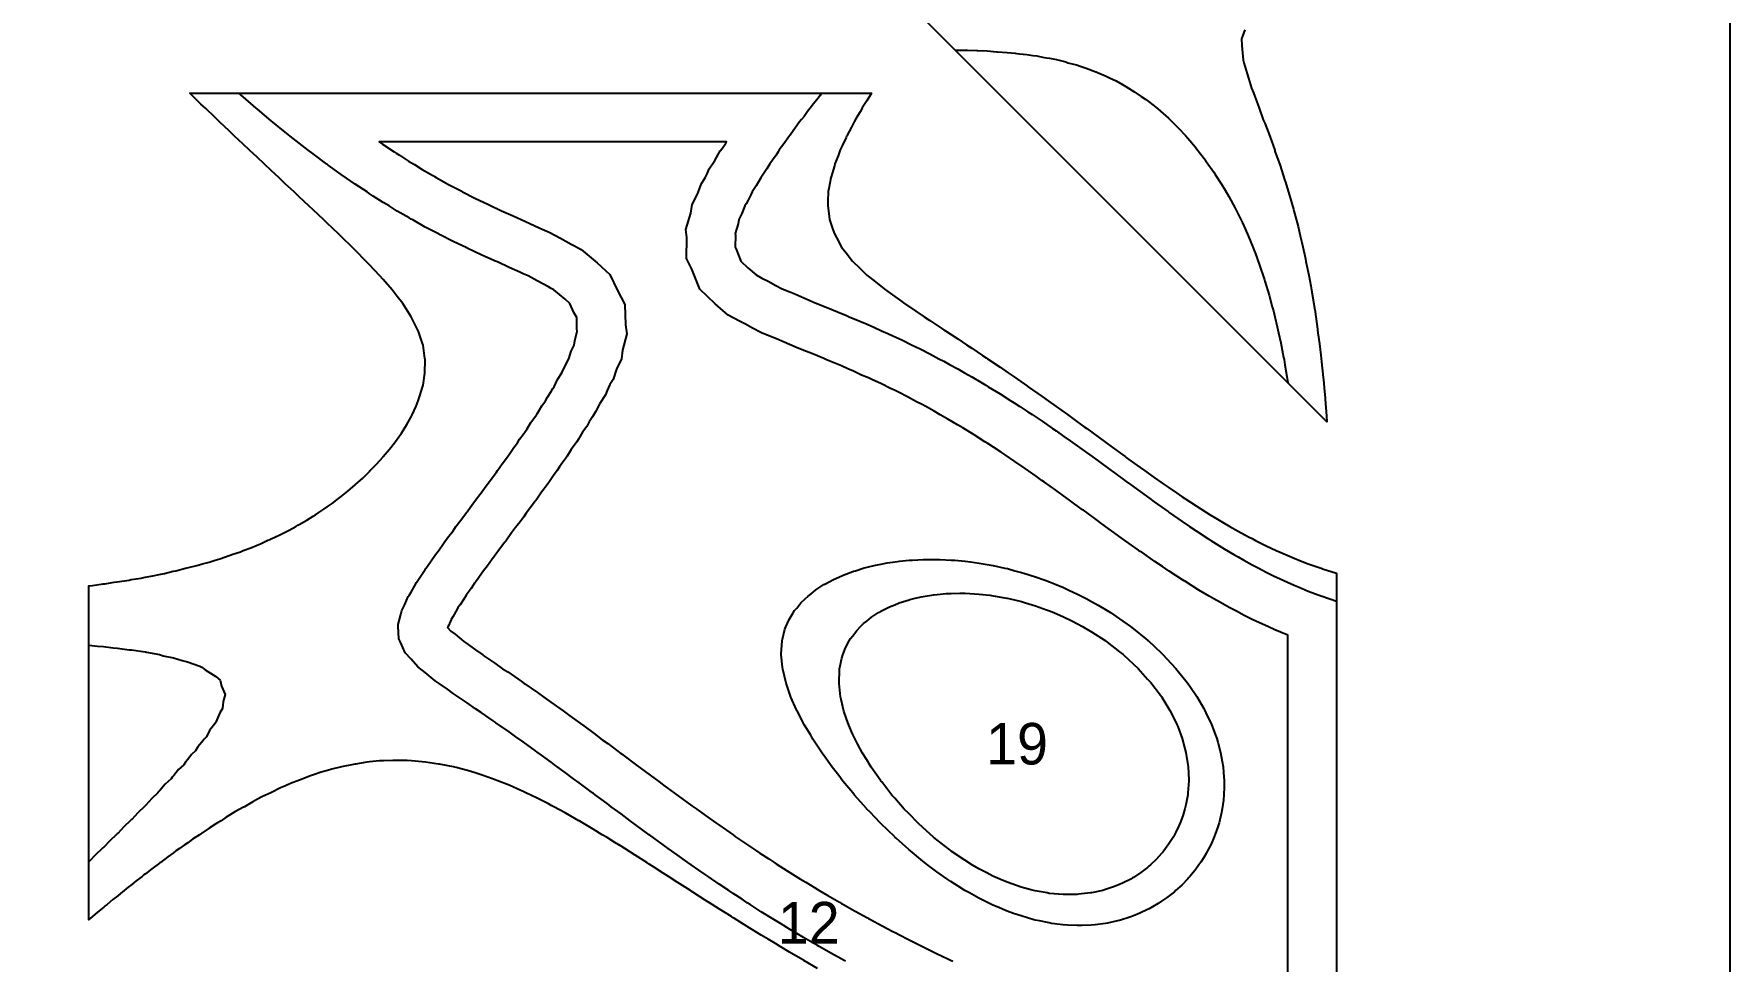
# Model space of a CAD drawing. Header units: millimetres. Extents: x 0 to 500, y 0 to 700.
# Drawn here: x 255.1 to 500, y 377.9 to 511.7 of the extents above; entities that cross this region are included whole.
import ezdxf
from ezdxf.enums import TextEntityAlignment as Align

# ---------------------------------------------------------------- set-up
doc = ezdxf.new("R2010")
doc.units = ezdxf.units.MM
for name, color, linetype in [('CORTE', 1, 'Continuous'), ('GRABADO', 5, 'Continuous'), ('HOJA', 8, 'Continuous')]:
    doc.layers.add(name, color=color, linetype=linetype)

msp = doc.modelspace()

# ---------------------------------------------------------------- linework, layer by layer
at = {"layer": 'CORTE'}
for points in [[(429.93, 512.3), (429.44, 510.99), (429.48, 510.06), (429.67, 507.93), (429.79, 507.53), (429.94, 507.08), (430.45, 505.32), (430.87, 503.89), (431.16, 503.19), (431.37, 502.66), (431.95, 501.12), (432.59, 499.32), (432.72, 499.02), (432.8, 498.81), (433.52, 496.96), (434.24, 494.92), (434.26, 494.84), (434.28, 494.77), (435.02, 492.74), (435.67, 490.69), (435.71, 490.57), (435.74, 490.46), (436.4, 488.4), (436.94, 486.41), (437.02, 486.16), (437.11, 485.84), (437.63, 483.9), (437.93, 482.56), (438.18, 481.59), (438.54, 479.94), (438.7, 479.24), (438.76, 478.88), (439.18, 476.87), (439.44, 475.35), (439.62, 474.44), (439.98, 472.16), (440.01, 471.98), (440.02, 471.91), (440.39, 469.49), (440.49, 468.58), (440.72, 466.96), (440.9, 465.33), (441.02, 464.4), (441.24, 462.13), (441.28, 461.8), (441.43, 460.11), (441.51, 459.17), (441.53, 458.99), (441.72, 456.52), (441.77, 455.71), (382.27, 515.21)], [(368.21, 376.82), (366.23, 377.97), (366.18, 377.99), (366.12, 378.03), (364.16, 379.18), (362.81, 379.99), (362.14, 380.39), (361.1, 381.02), (360.11, 381.61), (359.48, 382), (358.09, 382.86), (356.22, 384.02), (356.07, 384.12), (355.8, 384.29), (354.05, 385.39), (353.02, 386.04), (352.02, 386.68), (350.23, 387.83), (350, 387.97), (349.87, 388.05), (347.98, 389.28), (346.73, 390.07), (345.96, 390.58), (344.52, 391.5), (343.93, 391.87), (343.59, 392.09), (341.91, 393.17), (340.41, 394.1), (339.89, 394.44), (338.98, 395.01), (337.87, 395.7), (337.14, 396.12), (335.85, 396.93), (333.9, 398.06), (333.83, 398.1), (333.77, 398.14), (331.8, 399.27), (330.13, 400.15), (329.78, 400.35), (329.36, 400.57), (327.76, 401.39), (326.1, 402.17), (325.74, 402.35), (325.4, 402.5), (323.72, 403.25), (321.92, 403.96), (321.7, 404.04), (321.29, 404.18), (319.68, 404.77), (318.81, 405.05), (317.66, 405.39), (316.03, 405.81), (315.64, 405.9), (314.1, 406.19), (313.62, 406.3), (313.5, 406.32), (311.6, 406.6), (311.14, 406.65), (309.59, 406.79), (308.96, 406.82), (307.57, 406.85), (306.91, 406.85), (305.55, 406.8), (304.98, 406.76), (303.53, 406.62), (303.15, 406.57), (301.51, 406.31), (301.42, 406.3), (300.96, 406.19), (299.73, 405.96), (299.5, 405.91), (298.09, 405.58), (297.48, 405.4), (296.53, 405.13), (295.46, 404.77), (295.02, 404.62), (293.92, 404.18), (293.56, 404.06), (293.44, 404.01), (292.11, 403.5), (291.42, 403.19), (290.7, 402.88), (289.4, 402.23), (289.36, 402.21), (289.28, 402.17), (287.99, 401.56), (287.38, 401.23), (286.67, 400.86), (285.47, 400.15), (285.39, 400.11), (285.36, 400.09), (284.09, 399.4), (283.34, 398.93), (282.84, 398.63), (282.1, 398.14), (281.6, 397.85), (281.32, 397.67), (280.36, 397.07), (279.3, 396.33), (279.17, 396.25), (279, 396.12), (277.95, 395.45), (277.28, 394.96), (276.77, 394.61), (276.1, 394.11), (275.59, 393.77), (275.25, 393.52), (274.41, 392.93), (273.33, 392.09), (273.27, 392.05), (273.23, 392.02), (272.1, 391.2), (271.21, 390.49), (270.97, 390.31), (270.69, 390.07), (269.83, 389.44), (269.19, 388.92), (268.7, 388.54), (268.12, 388.06), (267.58, 387.64), (267.17, 387.31), (266.46, 386.75), (265.63, 386.04), (265.36, 385.83), (265.15, 385.65), (264.24, 384.92), (263.2, 384.03), (263.16, 383.99), (263, 383.85), (263, 432.04), (263.53, 432.1), (265.09, 432.33), (265.3, 432.35), (266.65, 432.56), (267.05, 432.62), (267.11, 432.63), (268.81, 432.88), (269.13, 432.95), (270.54, 433.17), (271.15, 433.31), (272.24, 433.49), (273.17, 433.7), (273.92, 433.83), (275.19, 434.14), (275.56, 434.21), (276.98, 434.58), (277.17, 434.62), (277.21, 434.63), (278.79, 435.02), (279.23, 435.16), (280.38, 435.45), (281.26, 435.75), (281.92, 435.93), (283.28, 436.41), (283.42, 436.45), (283.8, 436.59), (284.92, 436.97), (285.3, 437.13), (286.39, 437.52), (287.32, 437.93), (287.81, 438.11), (288.86, 438.61), (289.19, 438.75), (289.33, 438.82), (290.58, 439.38), (291.36, 439.8), (291.91, 440.07), (292.88, 440.62), (293.2, 440.79), (293.37, 440.89), (294.49, 441.52), (295.39, 442.1), (295.73, 442.3), (296.21, 442.63), (296.94, 443.1), (297.41, 443.45), (298.13, 443.93), (299.05, 444.65), (299.27, 444.81), (299.43, 444.94), (300.4, 445.7), (301.45, 446.61), (301.48, 446.63), (301.51, 446.66), (302.55, 447.58), (303.47, 448.5), (303.56, 448.58), (303.65, 448.67), (304.56, 449.6), (305.49, 450.65), (305.51, 450.67), (305.53, 450.69), (306.43, 451.77), (307.16, 452.7), (307.3, 452.9), (307.51, 453.2), (308.13, 454.09), (308.54, 454.71), (308.91, 455.33), (309.53, 456.44), (309.63, 456.62), (309.69, 456.72), (310.26, 458), (310.58, 458.73), (310.81, 459.45), (311.21, 460.74), (311.26, 461.02), (311.54, 462.75), (311.56, 464.73), (311.56, 464.75), (311.54, 464.88), (311.26, 466.76), (311.12, 467.17), (310.61, 468.76), (309.69, 470.6), (309.61, 470.77), (309.53, 470.89), (308.33, 472.78), (307.51, 473.81), (306.79, 474.79), (305.49, 476.25), (305.03, 476.81), (303.47, 478.43), (303.12, 478.82), (301.45, 480.48), (301.12, 480.84), (299.43, 482.46), (299.04, 482.85), (297.4, 484.39), (296.93, 484.87), (295.38, 486.3), (294.79, 486.89), (293.36, 488.2), (292.64, 488.9), (291.34, 490.09), (290.49, 490.92), (289.32, 491.99), (288.34, 492.94), (287.29, 493.9), (286.2, 494.95), (285.27, 495.81), (284.06, 496.97), (283.25, 497.73), (281.94, 498.99), (281.23, 499.66), (279.83, 501), (279.2, 501.59), (277.6, 503.15), (376.01, 503.15), (375.35, 502.07), (374.68, 501.02), (374.57, 500.82), (374.38, 500.48), (373.83, 499.54), (373.5, 499), (373.12, 498.24), (372.45, 496.99), (372.42, 496.93), (372.36, 496.78), (371.79, 495.54), (371.51, 494.98), (371.2, 494.12), (370.73, 492.97), (370.66, 492.65), (370.34, 491.57), (370.2, 491.09), (370.15, 490.96), (369.88, 489.4), (369.78, 488.95), (369.74, 487.53), (369.7, 486.94), (369.92, 485.35), (369.95, 484.94), (370.34, 483.77), (370.61, 482.94), (370.95, 482.32), (371.7, 480.93), (372.35, 480.13), (373.29, 478.92), (374.36, 477.9), (375.37, 476.91), (376.38, 476.11), (377.86, 474.9), (378.4, 474.53), (379.74, 473.56), (380.42, 473.07), (380.66, 472.88), (382.44, 471.7), (383.62, 470.87), (384.46, 470.34), (386.05, 469.29), (386.49, 468.99), (386.69, 468.85), (388.51, 467.68), (389.74, 466.84), (390.53, 466.33), (392.07, 465.3), (392.56, 464.97), (392.78, 464.82), (394.58, 463.62), (395.74, 462.8), (396.6, 462.23), (398.53, 460.87), (398.62, 460.81), (398.66, 460.78), (400.65, 459.39), (401.51, 458.77), (402.67, 457.95), (404.32, 456.75), (404.69, 456.48), (405.67, 455.77), (406.71, 455.01), (407.1, 454.73), (408.74, 453.54), (409.86, 452.72), (410.76, 452.06), (412.63, 450.7), (412.78, 450.59), (413.19, 450.29), (414.8, 449.13), (415.43, 448.68), (416.83, 447.69), (418.3, 446.67), (418.85, 446.28), (420.06, 445.46), (420.87, 444.91), (421.26, 444.65), (422.89, 443.58), (424.39, 442.63), (424.91, 442.3), (425.75, 441.79), (426.93, 441.08), (427.75, 440.62), (428.95, 439.93), (430.45, 439.13), (430.97, 438.85), (431.46, 438.6), (433, 437.83), (434.45, 437.16), (435.02, 436.89), (435.73, 436.59), (437.04, 436.03), (437.96, 435.66), (439.06, 435.24), (440.94, 434.57), (441.08, 434.53), (441.15, 434.5), (443.15, 433.86), (443.15, 263)], [(436.15, 354.59), (436.15, 424.92), (436.15, 424.92), (435.09, 425.36), (434.24, 425.71), (433.23, 426.17), (432.06, 426.69), (431.01, 427.2), (429.82, 427.78), (428.71, 428.37), (427.66, 428.91), (426.4, 429.62), (425.44, 430.15), (424.76, 430.57), (423.3, 431.42), (421.34, 432.65), (421.18, 432.75), (420.91, 432.92), (419.02, 434.15), (418.04, 434.81), (416.92, 435.56), (415.04, 436.88), (414.84, 437.01), (414.39, 437.33), (412.74, 438.5), (412.09, 438.98), (410.7, 439.98), (409.29, 441), (408.66, 441.46), (406.96, 442.7), (406.63, 442.94), (406.51, 443.03), (404.62, 444.4), (403.76, 445.03), (402.63, 445.85), (400.98, 447.02), (400.64, 447.27), (399.78, 447.87), (398.68, 448.64), (398.21, 448.96), (396.71, 450), (395.3, 450.95), (394.74, 451.33), (393.63, 452.05), (392.84, 452.57), (392.39, 452.85), (390.87, 453.82), (389.2, 454.83), (388.89, 455.03), (388.46, 455.28), (387.04, 456.12), (385.96, 456.72), (385.05, 457.26), (383.94, 457.87), (383.23, 458.25), (382.51, 458.62), (381.21, 459.32), (379.9, 459.98), (379.42, 460.22), (378.75, 460.53), (377.35, 461.23), (376.17, 461.79), (375.58, 462.06), (374.6, 462.47), (373.44, 463.02), (372.62, 463.39), (371.67, 463.79), (370.02, 464.45), (369.42, 464.73), (369.15, 464.85), (367.65, 465.47), (365.99, 466.13), (365.9, 466.17), (365.29, 466.38), (363.43, 467.2), (362.28, 467.71), (361.66, 467.95), (360.14, 468.56), (358.84, 469.26), (357.81, 469.83), (356.97, 470.26), (355.34, 471.13), (353.47, 472.77), (351.23, 474.88), (350.09, 477.73), (349.3, 479.28), (349.35, 482.34), (349.2, 483.5), (349.93, 485.86), (350.11, 487.08), (350.89, 488.59), (351.45, 490.12), (351.92, 490.81), (352.03, 491.02), (352.29, 491.5), (352.6, 492.25), (353.4, 493.43), (354.17, 494.82), (354.44, 495.17), (354.98, 495.96), (355.08, 496.15), (304.92, 496.15), (305.4, 495.81), (307.1, 494.7), (307.37, 494.5), (307.86, 494.19), (309.17, 493.35), (310.01, 492.86), (311.15, 492.14), (312.77, 491.21), (312.93, 491.12), (313.14, 491), (314.92, 489.99), (316.85, 488.99), (316.96, 488.93), (318.72, 488.02), (320.72, 487.08), (320.82, 487.03), (322.6, 486.17), (324.28, 485.43), (324.37, 485.39), (324.79, 485.23), (326.67, 484.34), (328.05, 483.71), (328.47, 483.53), (329.47, 483.11), (331.12, 482.22), (332.65, 481.37), (333.04, 481.17), (334.09, 480.61), (336.41, 478.67), (338.25, 476.98), (339.32, 474.65), (340.41, 472.65), (340.48, 469.73), (340.69, 468.41), (340.05, 466.08), (339.9, 464.81), (339.18, 463.32), (338.7, 461.81), (338.26, 461.11), (338.06, 460.68), (337.84, 460.25), (337.6, 459.63), (336.81, 458.38), (336.19, 457.14), (335.88, 456.7), (335.72, 456.43), (335.27, 455.73), (334.91, 455.06), (334.3, 454.2), (333.7, 453.2), (333.47, 452.83), (332.66, 451.71), (332.07, 450.76), (331.77, 450.35), (331.47, 449.9), (330.99, 449.23), (330.64, 448.69), (330.08, 447.95), (329.41, 446.95), (329.27, 446.77), (329.17, 446.61), (328.37, 445.55), (327.68, 444.56), (327.53, 444.37), (327.32, 444.07), (326.63, 443.15), (326.16, 442.51), (325.8, 442.02), (325.27, 441.28), (324.87, 440.75), (324.63, 440.44), (324.05, 439.67), (323.21, 438.51), (323.09, 438.36), (322.3, 437.31), (321.68, 436.49), (321.57, 436.33), (321.26, 435.88), (320.55, 434.95), (320.17, 434.45), (319.87, 434.01), (319.22, 433.11), (318.82, 432.57), (318.71, 432.43), (318.2, 431.68), (317.51, 430.71), (317.48, 430.66), (316.61, 429.32), (316.31, 428.89), (316.2, 428.68), (315.55, 427.55), (315.32, 427.18), (314.98, 426.37), (314.84, 426.11), (314.82, 426.04), (315.29, 425.49), (315.91, 425.04), (317.14, 424), (317.46, 423.8), (318.86, 422.81), (319.89, 422.07), (320.04, 421.94), (321.64, 420.9), (322.75, 420.07), (323.5, 419.61), (325.43, 418.27), (325.89, 417.94), (325.94, 417.9), (327.8, 416.64), (328.7, 415.95), (329.74, 415.26), (331.48, 413.98), (331.71, 413.83), (332.47, 413.28), (334, 412.17), (334.46, 411.81), (335.96, 410.74), (337.14, 409.83), (337.93, 409.28), (339.82, 407.86), (339.9, 407.8), (340.29, 407.52), (342.1, 406.17), (342.64, 405.75), (344.06, 404.73), (345.3, 403.78), (346.01, 403.28), (348.1, 401.73), (350.09, 400.3), (350.78, 399.78), (352.03, 398.91), (353.54, 397.82), (353.97, 397.53), (355.08, 396.76), (356.04, 396.09), (356.4, 395.83), (357.97, 394.77), (359.29, 393.88), (359.9, 393.47), (361.18, 392.64), (361.93, 392.15), (362.27, 391.92), (363.86, 390.91), (365.37, 389.96), (365.79, 389.7), (366.52, 389.26), (367.78, 388.49), (368.57, 388.02), (369.72, 387.33), (371.39, 386.37), (371.69, 386.19), (371.89, 386.08), (373.64, 385.09), (375.45, 384.1), (375.6, 384.01), (375.79, 383.91), (377.55, 382.97), (379.12, 382.15), (379.54, 381.93), (379.96, 381.71), (381.47, 380.94), (382.98, 380.19), (383.48, 379.94), (383.94, 379.71), (385.41, 378.99), (387.04, 378.22), (387.45, 378.02), (387.78, 377.86)]]:
    msp.add_lwpolyline(points, dxfattribs=at)
msp.add_lwpolyline([(363, 422.24), (363.13, 424.08), (363.14, 424.14), (363.19, 424.32), (363.53, 425.77), (363.66, 426.12), (364.14, 427.2), (364.71, 428.15), (364.92, 428.46), (365.22, 428.8), (365.83, 429.57), (366.44, 430.18), (366.87, 430.57), (367.26, 430.86), (368, 431.47), (369.15, 432.21), (369.24, 432.26), (369.29, 432.29), (370.55, 432.97), (371.32, 433.3), (371.95, 433.6), (373.34, 434.12), (373.43, 434.15), (373.69, 434.23), (374.98, 434.63), (375.38, 434.72), (376.6, 435.03), (377.4, 435.17), (378.3, 435.36), (379.43, 435.51), (380.08, 435.6), (381.45, 435.73), (381.94, 435.77), (383.48, 435.84), (383.88, 435.85), (385.51, 435.85), (385.92, 435.84), (387.53, 435.76), (388.06, 435.73), (389.56, 435.58), (390.32, 435.5), (391.58, 435.32), (392.71, 435.13), (393.61, 434.96), (395.26, 434.61), (395.64, 434.52), (396.71, 434.23), (397.66, 433.98), (398.03, 433.87), (399.69, 433.34), (401.08, 432.85), (401.71, 432.61), (402.7, 432.21), (403.74, 431.78), (404.54, 431.41), (405.76, 430.84), (407.03, 430.19), (407.79, 429.79), (408.75, 429.23), (409.81, 428.61), (410.52, 428.17), (411.84, 427.29), (413.44, 426.15), (413.87, 425.83), (415.62, 424.4), (415.89, 424.18), (415.95, 424.13), (417.92, 422.3), (418.11, 422.11), (419.94, 420.14), (419.99, 420.09), (420.16, 419.87), (421.6, 418.07), (421.97, 417.54), (422.99, 416.05), (424, 414.32), (424.16, 414.03), (424.31, 413.71), (425.12, 412), (425.79, 410.22), (425.88, 409.98), (426.03, 409.45), (426.44, 407.96), (426.53, 407.45), (426.8, 405.93), (426.87, 405.09), (426.96, 403.91), (426.95, 402.99), (426.92, 401.89), (426.84, 401.08), (426.68, 399.86), (426.57, 399.32), (426.22, 397.84), (426.17, 397.69), (426.03, 397.27), (425.66, 396.18), (425.52, 395.81), (425.05, 394.76), (424.56, 393.79), (424.36, 393.42), (424, 392.83), (423.59, 392.17), (423.31, 391.76), (422.74, 390.99), (421.97, 390.06), (421.82, 389.88), (421.69, 389.74), (420.83, 388.85), (419.94, 388.04), (419.77, 387.88), (419.56, 387.71), (418.63, 387), (417.91, 386.5), (417.42, 386.18), (416.59, 385.69), (416.14, 385.43), (415.88, 385.3), (414.76, 384.78), (413.85, 384.4), (413.31, 384.2), (411.82, 383.74), (411.76, 383.72), (411.52, 383.67), (410.1, 383.36), (409.79, 383.3), (408.32, 383.11), (407.76, 383.06), (406.39, 383.01), (405.73, 383), (404.31, 383.07), (403.7, 383.11), (402.02, 383.32), (401.67, 383.38), (400.26, 383.67), (399.65, 383.8), (399.46, 383.85), (397.62, 384.38), (396.53, 384.76), (395.59, 385.09), (394.16, 385.69), (393.56, 385.94), (393.06, 386.19), (391.54, 386.95), (390.15, 387.71), (389.51, 388.07), (388.54, 388.68), (387.49, 389.34), (386.91, 389.73), (385.46, 390.75), (384.13, 391.75), (383.44, 392.29), (381.63, 393.77), (381.41, 393.96), (379.56, 395.61), (379.39, 395.77), (379.37, 395.79), (377.36, 397.73), (377.29, 397.81), (375.81, 399.35), (375.36, 399.82), (375.34, 399.85), (373.57, 401.84), (373.31, 402.15), (371.89, 403.86), (371.29, 404.65), (370.33, 405.88), (369.27, 407.38), (368.88, 407.9), (368.12, 409.04), (367.55, 409.92), (367.24, 410.46), (366.34, 411.94), (365.37, 413.81), (365.29, 413.96), (365.21, 414.15), (364.39, 415.98), (363.92, 417.27), (363.69, 418.01), (363.22, 420), (363.21, 420.03), (363.18, 420.32), (363, 422.06), (363, 422.24)], close=True, dxfattribs=at)
at = {"layer": 'GRABADO'}
for points in [[(391.22, 509.3), (391.3, 509.3), (391.39, 509.3), (392.73, 509.25), (394.11, 509.15), (394.17, 509.15), (394.23, 509.14), (395.59, 509.05), (396.75, 508.93), (397.03, 508.9), (397.38, 508.84), (398.45, 508.74), (399.3, 508.62), (399.88, 508.53), (400.72, 508.36), (401.31, 508.28), (401.74, 508.2), (402.75, 508), (404.07, 507.66), (404.18, 507.63), (404.38, 507.56), (405.61, 507.25), (406.31, 507.03), (407.04, 506.78), (408.4, 506.25), (408.47, 506.22), (408.67, 506.13), (409.9, 505.63), (410.41, 505.39), (411.34, 504.94), (412.29, 504.41), (412.77, 504.14), (414.07, 503.32), (414.2, 503.23), (414.96, 502.69), (415.63, 502.24), (415.76, 502.14), (417.07, 501.14), (417.37, 500.89), (418.5, 499.91), (418.89, 499.55), (419.93, 498.54), (420.34, 498.13), (421.36, 497.03), (421.71, 496.64), (422.8, 495.35), (423.02, 495.08), (424.23, 493.49), (424.26, 493.45), (424.37, 493.28), (425.44, 491.77), (425.66, 491.44), (426.57, 490.04), (427.1, 489.15), (427.63, 488.23), (428.53, 486.54), (428.63, 486.36), (428.8, 486), (429.58, 484.45), (429.97, 483.58), (430.46, 482.47), (431.12, 480.82), (431.29, 480.43), (431.4, 480.13), (432.07, 478.35), (432.72, 476.37), (432.78, 476.2), (432.84, 476.01), (433.45, 474), (433.89, 472.34), (434.06, 471.75), (434.27, 470.87), (434.62, 469.45), (434.8, 468.58), (435.13, 467.1), (435.53, 465), (435.59, 464.69), (435.71, 463.96), (436, 462.25), (436.13, 461.35), (388.12, 509.36), (388.44, 509.37), (388.6, 509.37), (389.88, 509.35), (391.22, 509.3)], [(371.41, 420.05), (371.73, 421.62), (371.88, 422.08), (372.28, 423.11), (372.82, 424.11), (373.01, 424.42), (373.31, 424.81), (373.88, 425.58), (374.42, 426.15), (374.89, 426.6), (375.35, 426.95), (376.02, 427.5), (377.05, 428.17), (377.26, 428.3), (377.38, 428.36), (378.6, 428.99), (379.41, 429.31), (380.04, 429.57), (381.44, 430.02), (381.57, 430.07), (382.12, 430.2), (383.21, 430.46), (383.47, 430.5), (384.96, 430.74), (385.5, 430.8), (386.81, 430.92), (387.53, 430.94), (388.78, 430.97), (389.55, 430.96), (390.88, 430.9), (391.58, 430.84), (393.13, 430.67), (393.61, 430.61), (395.56, 430.27), (395.63, 430.25), (395.87, 430.2), (397.66, 429.76), (398.27, 429.59), (399.69, 429.16), (401.3, 428.59), (401.71, 428.44), (402.34, 428.18), (403.74, 427.57), (404.94, 426.98), (405.77, 426.57), (406.51, 426.16), (407.79, 425.41), (409.75, 424.14), (409.82, 424.09), (410.03, 423.93), (411.84, 422.53), (412.35, 422.12), (413.87, 420.73), (414.52, 420.09), (415.9, 418.59), (416.35, 418.07), (417.73, 416.25), (417.88, 416.05), (417.93, 415.97), (419.12, 414.03), (419.96, 412.37), (420.13, 412.01), (420.24, 411.72), (420.89, 409.98), (421.24, 408.7), (421.43, 407.96), (421.71, 406.21), (421.75, 405.93), (421.83, 404.06), (421.84, 403.91), (421.71, 402.16), (421.68, 401.88), (421.41, 400.43), (421.28, 399.86), (420.96, 398.85), (420.6, 397.83), (420.4, 397.38), (419.96, 396.46), (419.74, 396.02), (419.61, 395.8), (418.95, 394.78), (418.23, 393.78), (418.09, 393.61), (417.92, 393.42), (417.12, 392.55), (416.3, 391.75), (416.08, 391.56), (415.89, 391.4), (414.93, 390.68), (413.86, 389.96), (413.72, 389.87), (413.45, 389.72), (412.38, 389.17), (411.83, 388.92), (410.95, 388.58), (409.8, 388.19), (409.41, 388.08), (407.77, 387.71), (407.75, 387.71), (407.64, 387.7), (405.93, 387.51), (405.73, 387.49), (403.94, 387.47), (403.7, 387.47), (401.74, 387.64), (401.68, 387.65), (401.37, 387.7), (399.65, 388.02), (399.22, 388.13), (397.62, 388.56), (396.3, 389.02), (395.59, 389.27), (394.53, 389.72), (393.56, 390.15), (392.68, 390.61), (391.54, 391.2), (390.61, 391.74), (389.51, 392.43), (387.54, 393.76), (387.48, 393.8), (387.31, 393.94), (385.46, 395.39), (384.98, 395.78), (383.43, 397.17), (382.75, 397.8), (381.41, 399.16), (380.76, 399.82), (379.38, 401.38), (378.98, 401.84), (377.49, 403.73), (377.39, 403.86), (377.35, 403.91), (375.97, 405.88), (375.33, 406.93), (374.72, 407.9), (374, 409.23), (373.64, 409.93), (373.3, 410.69), (372.74, 411.95), (372.41, 412.84), (372.03, 413.97), (371.62, 415.65), (371.55, 416), (371.33, 417.96), (371.33, 418.03), (371.4, 419.92), (371.41, 420.05)], [(281.35, 412.36), (281.32, 412.32), (281.32, 412.29), (280.45, 411.15), (279.98, 410.26), (279.65, 409.92), (279.31, 409.47), (278.76, 408.8), (278.42, 408.24), (277.85, 407.67), (277.29, 406.97), (276.94, 406.57), (276.7, 406.22), (275.97, 405.51), (275.27, 404.67), (275.05, 404.43), (274.88, 404.2), (274.05, 403.4), (273.24, 402.48), (273.1, 402.33), (272.99, 402.18), (272.08, 401.32), (271.22, 400.37), (271.12, 400.27), (271.03, 400.17), (270.09, 399.28), (269.2, 398.32), (269.11, 398.24), (269.04, 398.15), (268.07, 397.25), (267.17, 396.3), (267.09, 396.22), (267.01, 396.13), (266.04, 395.24), (265.15, 394.32), (265.05, 394.22), (264.95, 394.11), (264, 393.24), (263, 392.22), (263, 423.48), (264.25, 423.33), (265.1, 423.27), (266.51, 423.09), (267.13, 423.05), (268.81, 422.82), (269.15, 422.79), (271.14, 422.51), (271.17, 422.5), (271.35, 422.48), (273.21, 422.11), (273.72, 421.96), (275.23, 421.64), (276.46, 421.25), (277.25, 421.07), (279.03, 420.45), (279.3, 420.31), (279.81, 419.93), (281.32, 418.95), (281.95, 418.41), (282.17, 417.58), (282.69, 416.36), (282.38, 415.32), (282.31, 414.31), (281.92, 413.73), (281.35, 412.36)]]:
    msp.add_lwpolyline(points, close=True, dxfattribs=at)
for points in [[(372.25, 377.87), (372.07, 377.97), (370.23, 378.98), (368.45, 379.98), (368.21, 380.12), (367.88, 380.31), (366.18, 381.29), (364.99, 382), (364.16, 382.5), (362.88, 383.28), (362.14, 383.73), (361.67, 384.02), (360.11, 385), (358.48, 386.04), (358.09, 386.29), (357.34, 386.79), (356.07, 387.62), (355.4, 388.05), (354.04, 388.98), (352.42, 390.07), (352.02, 390.35), (351.08, 391.01), (350, 391.76), (349.52, 392.09), (347.98, 393.2), (346.68, 394.11), (345.95, 394.65), (343.97, 396.08), (343.93, 396.11), (343.91, 396.12), (341.91, 397.61), (341.15, 398.14), (339.88, 399.11), (338.43, 400.16), (337.86, 400.6), (336.13, 401.88), (335.84, 402.1), (335.73, 402.17), (333.82, 403.61), (332.99, 404.19), (331.79, 405.11), (330.25, 406.21), (329.77, 406.59), (328.37, 407.61), (327.75, 408.05), (327.49, 408.22), (325.73, 409.52), (324.64, 410.24), (323.71, 410.95), (321.79, 412.26), (321.68, 412.34), (321.4, 412.54), (319.66, 413.76), (318.82, 414.27), (317.64, 415.15), (315.89, 416.29), (315.61, 416.52), (314.79, 417.11), (313.6, 417.96), (313.03, 418.31), (311.57, 419.54), (310.5, 420.33), (309.54, 421.45), (308.66, 422.36), (307.99, 423.9), (307.75, 424.4), (307.69, 426.24), (307.67, 426.44), (308.07, 427.89), (308.18, 428.48), (308.65, 429.36), (309.13, 430.51), (309.3, 430.74), (309.53, 431.12), (310.04, 432.01), (310.3, 432.53), (310.82, 433.26), (311.55, 434.38), (311.61, 434.48), (311.65, 434.54), (312.45, 435.67), (313.05, 436.56), (313.28, 436.86), (313.58, 437.24), (314.13, 438.03), (314.51, 438.58), (314.99, 439.19), (315.6, 440), (315.84, 440.35), (316.02, 440.6), (316.7, 441.51), (317.53, 442.62), (317.57, 442.67), (317.62, 442.73), (318.42, 443.83), (319.03, 444.63), (319.29, 444.99), (319.64, 445.45), (320.15, 446.15), (320.52, 446.65), (321, 447.31), (321.67, 448.19), (321.86, 448.47), (322.01, 448.67), (322.7, 449.66), (323.47, 450.68), (323.56, 450.81), (323.69, 450.99), (324.38, 452.01), (324.89, 452.7), (325.21, 453.19), (325.71, 453.88), (326.04, 454.38), (326.29, 454.71), (326.84, 455.6), (327.65, 456.73), (327.68, 456.78), (327.73, 456.86), (328.44, 458.04), (328.94, 458.74), (329.22, 459.27), (329.75, 460.09), (330, 460.52), (330.18, 460.76), (330.7, 461.83), (331.31, 462.77), (331.43, 463.11), (331.77, 463.76), (332.1, 464.47), (332.3, 464.79), (332.66, 465.91), (333.08, 466.79), (333.16, 467.42), (333.54, 468.79), (333.49, 469.08), (333.45, 470.79), (333.05, 471.51), (332.47, 472.78), (331.79, 473.41), (330.15, 474.78), (329.78, 474.98), (329.36, 475.19), (327.76, 476.07), (326.44, 476.79), (325.74, 477.08), (325.22, 477.3), (323.72, 477.99), (322, 478.8), (321.7, 478.92), (321.49, 479.01), (319.67, 479.81), (317.72, 480.75), (317.65, 480.79), (317.58, 480.82), (315.63, 481.74), (313.72, 482.73), (313.6, 482.79), (313.51, 482.84), (311.58, 483.84), (309.79, 484.86), (309.56, 484.98), (309.27, 485.14), (307.53, 486.14), (306.37, 486.88), (305.51, 487.38), (304.08, 488.3), (303.48, 488.68), (303.18, 488.9), (301.46, 490.02), (300.2, 490.91), (299.44, 491.43), (297.57, 492.78), (297.41, 492.89), (297.36, 492.93), (295.39, 494.38), (294.67, 494.95), (293.37, 495.94), (292.08, 496.97), (291.34, 497.54), (289.58, 498.98), (289.32, 499.19), (288.02, 500.28), (287.3, 500.88), (287.16, 501), (285.27, 502.62), (284.67, 503.15), (368.81, 503.15), (368.55, 502.79), (368.3, 502.46), (367.67, 501.64), (367.17, 501.01), (366.8, 500.5), (366.28, 499.81), (365.93, 499.35), (365.64, 499), (365.07, 498.18), (364.26, 497.1), (364.2, 497.03), (364.16, 496.98), (363.38, 495.84), (362.71, 494.97), (362.54, 494.67), (362.24, 494.23), (361.72, 493.47), (361.32, 492.95), (360.92, 492.25), (360.22, 491.21), (360.1, 491.04), (360.02, 490.93), (359.37, 489.77), (358.8, 488.92), (358.62, 488.5), (358.2, 487.71), (357.91, 487.18), (357.73, 486.91), (357.32, 485.78), (356.86, 484.9), (356.78, 484.32), (356.34, 482.9), (356.36, 482.73), (356.33, 480.91), (356.47, 480.63), (357.16, 478.92), (358.18, 477.95), (359.36, 476.92), (360.19, 476.47), (361.09, 476.02), (362.21, 475.39), (363.11, 474.91), (364.23, 474.46), (364.96, 474.17), (366.25, 473.61), (367.88, 472.89), (368.27, 472.75), (368.49, 472.67), (370.29, 471.95), (371.91, 471.28), (372.32, 471.1), (372.8, 470.87), (374.34, 470.26), (375.41, 469.8), (376.36, 469.38), (377.46, 468.86), (378.39, 468.47), (379.1, 468.14), (380.41, 467.53), (381.78, 466.84), (382.43, 466.54), (383.03, 466.25), (384.46, 465.52), (385.75, 464.82), (386.48, 464.45), (387.29, 464.01), (388.51, 463.35), (389.43, 462.8), (390.53, 462.2), (392.04, 461.3), (392.55, 460.99), (392.88, 460.79), (394.58, 459.76), (396.12, 458.77), (396.6, 458.47), (397.46, 457.91), (398.62, 457.15), (399.21, 456.75), (400.65, 455.79), (402.18, 454.73), (402.67, 454.4), (403.8, 453.6), (404.69, 452.98), (405.06, 452.72), (406.71, 451.53), (407.87, 450.7), (408.74, 450.07), (410.64, 448.68), (410.76, 448.59), (411.09, 448.35), (412.78, 447.12), (413.41, 446.67), (414.8, 445.64), (416.19, 444.65), (416.83, 444.19), (418.44, 443.04), (418.85, 442.75), (419.02, 442.63), (420.87, 441.34), (421.96, 440.62), (422.89, 439.98), (424.72, 438.79), (424.91, 438.67), (425.02, 438.6), (426.93, 437.4), (428.33, 436.58), (428.96, 436.21), (429.81, 435.73), (430.98, 435.08), (431.96, 434.57), (433, 434.02), (434.07, 433.5), (435.02, 433.04), (436.11, 432.56), (437.04, 432.13), (437.77, 431.83), (439.06, 431.29), (441.07, 430.54), (441.08, 430.54), (441.08, 430.54), (443.15, 429.82), (443.15, 346.54)], [(436.15, 354.59), (436.15, 424.92), (435.09, 425.36), (435.09, 425.36), (434.24, 425.71), (433.23, 426.17), (432.06, 426.69), (431.01, 427.2), (429.82, 427.78), (428.71, 428.37), (427.66, 428.91), (426.4, 429.62), (425.44, 430.15), (424.76, 430.57), (423.3, 431.42), (421.34, 432.65), (421.18, 432.75), (420.91, 432.92), (419.02, 434.15), (418.04, 434.81), (416.92, 435.56), (415.04, 436.88), (414.84, 437.01), (414.39, 437.33), (412.74, 438.5), (412.09, 438.98), (410.7, 439.98), (409.29, 441), (408.66, 441.46), (406.96, 442.7), (406.63, 442.94), (406.51, 443.03), (404.62, 444.4), (403.76, 445.03), (402.63, 445.85), (400.98, 447.02), (400.64, 447.27), (399.78, 447.87), (398.68, 448.64), (398.21, 448.96), (396.71, 450), (395.3, 450.95), (394.74, 451.33), (393.63, 452.05), (392.84, 452.57), (392.39, 452.85), (390.87, 453.82), (389.2, 454.83), (388.89, 455.03), (388.46, 455.28), (387.04, 456.12), (385.96, 456.72), (385.05, 457.26), (383.94, 457.87), (383.23, 458.25), (382.51, 458.62), (381.21, 459.32), (379.9, 459.98), (379.42, 460.22), (378.75, 460.53), (377.35, 461.23), (376.17, 461.79), (375.58, 462.06), (374.6, 462.47), (373.44, 463.02), (372.62, 463.39), (371.67, 463.79), (370.02, 464.45), (369.42, 464.73), (369.15, 464.85), (367.65, 465.47), (365.99, 466.13), (365.9, 466.17), (365.29, 466.38), (363.43, 467.2), (362.28, 467.71), (361.66, 467.95), (360.14, 468.56), (358.84, 469.26), (357.81, 469.83), (356.97, 470.26), (355.34, 471.13), (353.47, 472.77), (351.23, 474.88), (350.09, 477.73), (349.3, 479.28), (349.35, 482.34), (349.2, 483.5), (349.93, 485.86), (350.11, 487.08), (350.89, 488.59), (351.45, 490.12), (351.92, 490.81), (352.03, 491.02), (352.29, 491.5), (352.6, 492.25), (353.4, 493.43), (354.17, 494.82), (354.44, 495.17), (354.98, 495.96), (355.08, 496.15), (304.92, 496.15), (305.4, 495.81), (307.1, 494.7), (307.37, 494.5), (307.86, 494.19), (309.17, 493.35), (310.01, 492.86), (311.15, 492.14), (312.77, 491.21), (312.93, 491.12), (313.14, 491), (314.92, 489.99), (316.85, 488.99), (316.96, 488.93), (318.72, 488.02), (320.72, 487.08), (320.82, 487.03), (322.6, 486.17), (324.28, 485.43), (324.37, 485.39), (324.79, 485.23), (326.67, 484.34), (328.05, 483.71), (328.47, 483.53), (329.47, 483.11), (331.12, 482.22), (332.65, 481.37), (333.04, 481.17), (334.09, 480.61), (336.41, 478.67), (338.25, 476.98), (339.32, 474.65), (340.41, 472.65), (340.48, 469.73), (340.69, 468.41), (340.05, 466.08), (339.9, 464.81), (339.18, 463.32), (338.7, 461.81), (338.26, 461.11), (338.06, 460.68), (337.84, 460.25), (337.6, 459.63), (336.81, 458.38), (336.19, 457.14), (335.88, 456.7), (335.72, 456.43), (335.27, 455.73), (334.91, 455.06), (334.3, 454.2), (333.7, 453.2), (333.47, 452.83), (332.66, 451.71), (332.07, 450.76), (331.77, 450.35), (331.47, 449.9), (330.99, 449.23), (330.64, 448.69), (330.08, 447.95), (329.41, 446.95), (329.27, 446.77), (329.17, 446.61), (328.37, 445.55), (327.68, 444.56), (327.53, 444.37), (327.32, 444.07), (326.63, 443.15), (326.16, 442.51), (325.8, 442.02), (325.27, 441.28), (324.87, 440.75), (324.63, 440.44), (324.05, 439.67), (323.21, 438.51), (323.09, 438.36), (322.3, 437.31), (321.68, 436.49), (321.57, 436.33), (321.26, 435.88), (320.55, 434.95), (320.17, 434.45), (319.87, 434.01), (319.22, 433.11), (318.82, 432.57), (318.71, 432.43), (318.2, 431.68), (317.51, 430.71), (317.48, 430.66), (316.61, 429.32), (316.31, 428.89), (316.2, 428.68), (315.55, 427.55), (315.32, 427.18), (314.98, 426.37), (314.84, 426.11), (314.82, 426.04), (315.29, 425.49), (315.91, 425.04), (317.14, 424), (317.46, 423.8), (318.86, 422.81), (319.89, 422.07), (320.04, 421.94), (321.64, 420.9), (322.75, 420.07), (323.5, 419.61), (325.43, 418.27), (325.89, 417.94), (325.94, 417.9), (327.8, 416.64), (328.7, 415.95), (329.74, 415.26), (331.48, 413.98), (331.71, 413.83), (332.47, 413.28), (334, 412.17), (334.46, 411.81), (335.96, 410.74), (337.14, 409.83), (337.93, 409.28), (339.82, 407.86), (339.9, 407.8), (340.29, 407.52), (342.1, 406.17), (342.64, 405.75), (344.06, 404.73), (345.3, 403.78), (346.01, 403.28), (348.1, 401.73), (350.09, 400.3), (350.78, 399.78), (352.03, 398.91), (353.54, 397.82), (353.97, 397.53), (355.08, 396.76), (356.04, 396.09), (356.4, 395.83), (357.97, 394.77), (359.29, 393.88), (359.9, 393.47), (361.18, 392.64), (361.93, 392.15), (362.27, 391.92), (363.86, 390.91), (365.37, 389.96), (365.79, 389.7), (366.52, 389.26), (367.78, 388.49), (368.57, 388.02), (369.72, 387.33), (371.39, 386.37), (371.69, 386.19), (371.89, 386.08), (373.64, 385.09), (375.45, 384.1), (375.6, 384.01), (375.79, 383.91), (377.55, 382.97), (379.12, 382.15), (379.54, 381.93), (379.96, 381.71), (381.47, 380.94), (382.98, 380.19), (383.48, 379.94), (383.94, 379.71), (385.41, 378.99), (387.04, 378.22), (387.45, 378.02), (387.78, 377.86)]]:
    msp.add_lwpolyline(points, dxfattribs=at)
at = {"layer": 'HOJA'}
msp.add_lwpolyline([(0, 0), (500, 0), (500, 700), (0, 700)], close=True, dxfattribs=at)

# ---------------------------------------------------------------- texts
at = {"layer": 'GRABADO'}
for s, p in [('19', (397.04, 409.25)), ('12', (366.96, 383.41))]:
    msp.add_text(s, height=6, dxfattribs=at).set_placement(p, align=Align.MIDDLE_CENTER)

doc.saveas('drawing.dxf')
